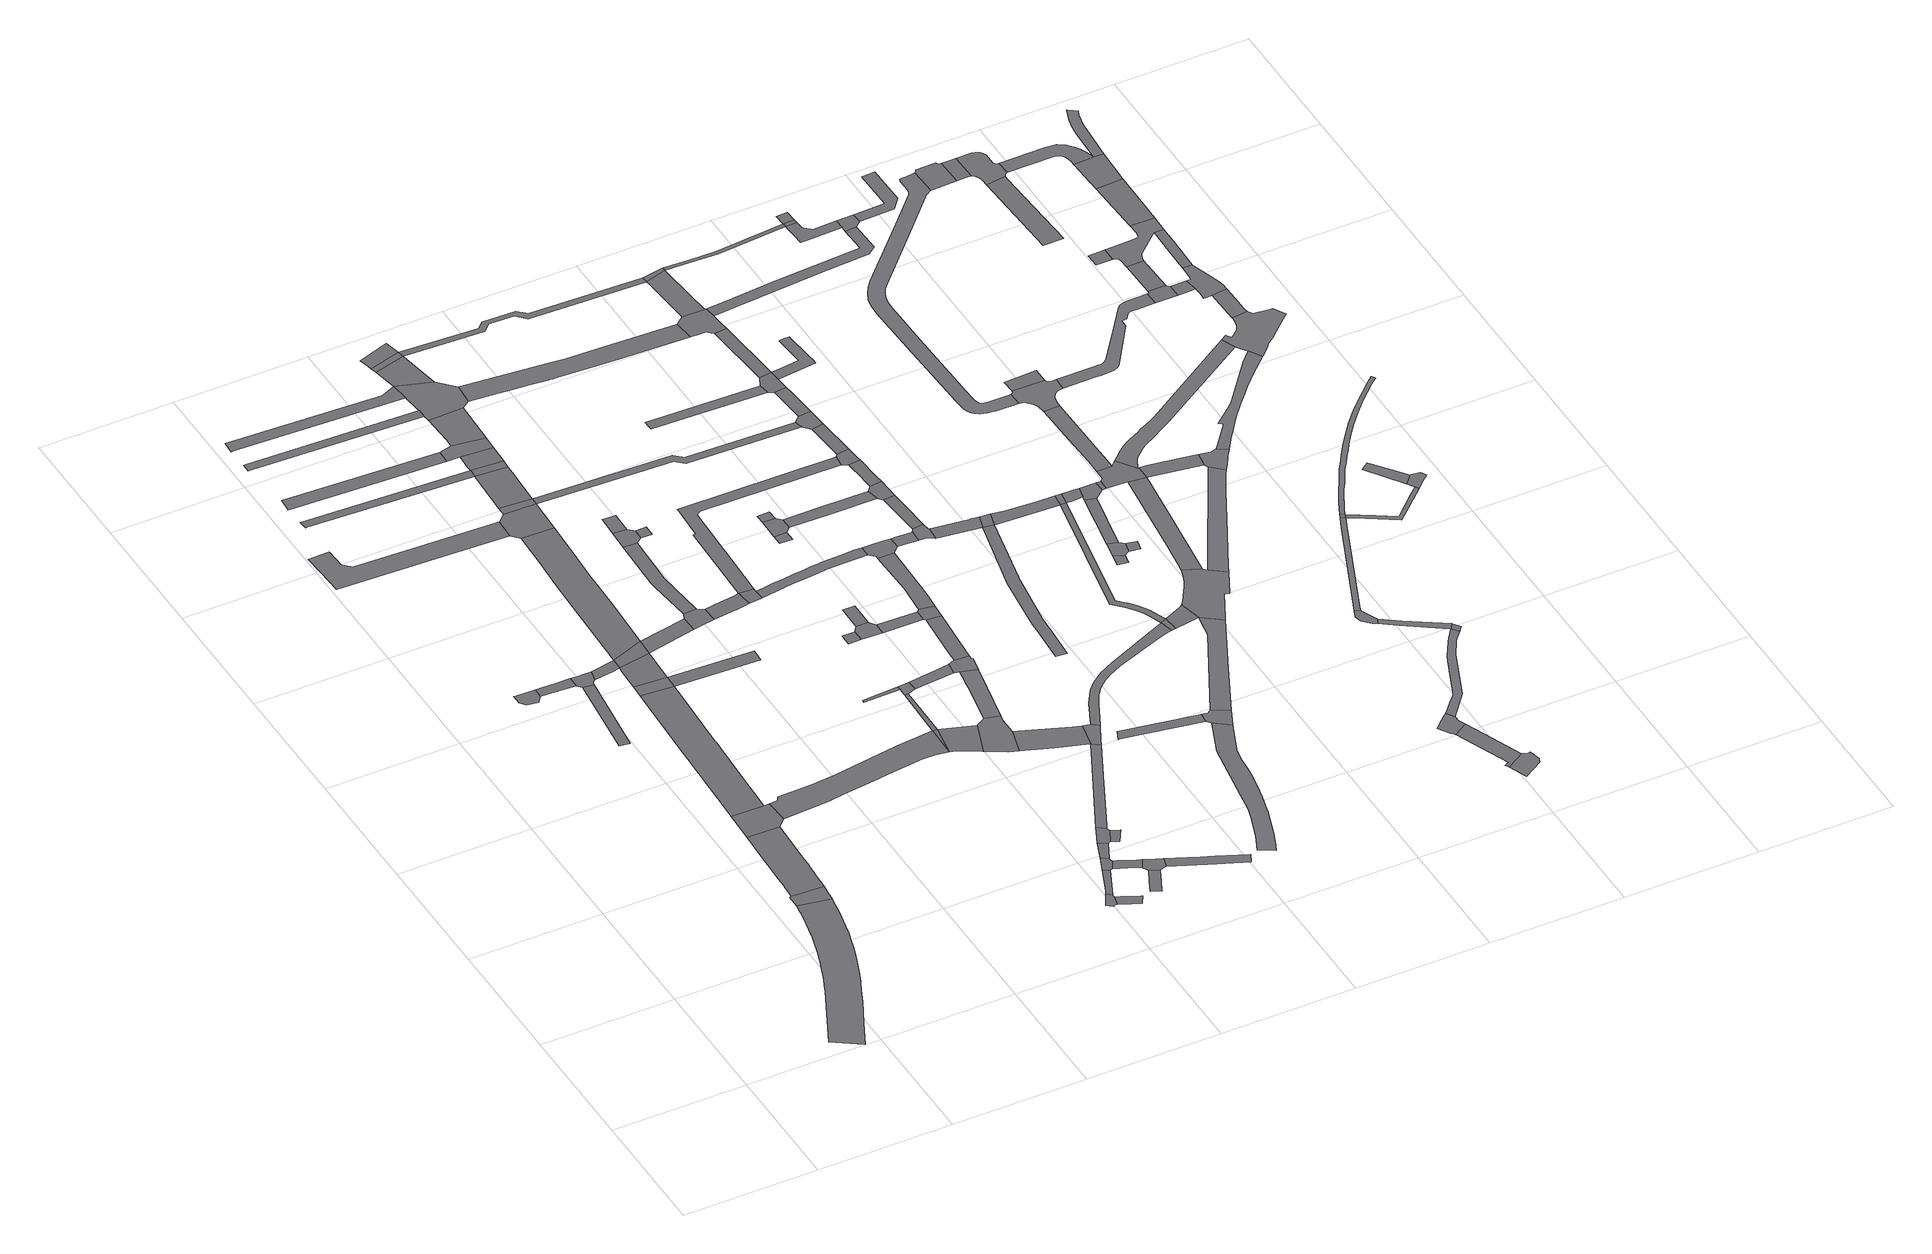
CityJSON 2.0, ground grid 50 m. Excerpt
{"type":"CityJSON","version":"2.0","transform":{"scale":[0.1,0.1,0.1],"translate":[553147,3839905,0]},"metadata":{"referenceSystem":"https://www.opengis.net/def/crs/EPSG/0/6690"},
"CityObjects":{
"road1":{"type":"Road","attributes":{"RoadStructureAttribute.sectionType":"1"},"geometry":[{"type":"MultiSurface","lod":"1","boundaries":[[[0,1,2,3,4,5,6,7,8,9,10,11,12,13,14,15,16,17,18,19,20,21,22,23,24,25,26,27,28,29,30,31,32,33,34,35,36]]]}]},
"road2":{"type":"Road","geometry":[{"type":"MultiSurface","lod":"1","boundaries":[[[37,0,36,38,39,40,41,42,43]]]}]},
"road3":{"type":"Road","geometry":[{"type":"MultiSurface","lod":"1","boundaries":[[[44,45,46,47,48,49,50,51]]]}]},
"road4":{"type":"Road","attributes":{"RoadStructureAttribute.sectionType":"1"},"geometry":[{"type":"MultiSurface","lod":"1","boundaries":[[[52,53,54,55,56,57,58,59,60,61,43,42,62,63,64,65,66,67,68,69,70,71,72]]]}]},
"road5":{"type":"Road","geometry":[{"type":"MultiSurface","lod":"1","boundaries":[[[73,52,72,74,75,76,77]]]}]},
"road6":{"type":"Road","attributes":{"RoadStructureAttribute.sectionType":"1"},"geometry":[{"type":"MultiSurface","lod":"1","boundaries":[[[78,79,51,50,80,81,82,83,84]]]}]},
"road7":{"type":"Road","attributes":{"RoadStructureAttribute.sectionType":"1"},"geometry":[{"type":"MultiSurface","lod":"1","boundaries":[[[85,86,87,88]]]}]},
"road8":{"type":"Road","geometry":[{"type":"MultiSurface","lod":"1","boundaries":[[[89,90,84,83,85,88,91,92,93]]]}]},
"road9":{"type":"Road","attributes":{"RoadStructureAttribute.sectionType":"1"},"geometry":[{"type":"MultiSurface","lod":"1","boundaries":[[[94,95,96,97,98,73,77,99,100,101,102,103,104,105]]]}]},
"road10":{"type":"Road","attributes":{"RoadStructureAttribute.sectionType":"1"},"geometry":[{"type":"MultiSurface","lod":"1","boundaries":[[[106,107,108,109,110,111,112,113,114,115,116,117]]]}]},
"road11":{"type":"Road","attributes":{"RoadStructureAttribute.sectionType":"1"},"geometry":[{"type":"MultiSurface","lod":"1","boundaries":[[[118,119,120,121,122,93,92,123,124,125]]]}]},
"road12":{"type":"Road","geometry":[{"type":"MultiSurface","lod":"1","boundaries":[[[126,94,105,127]]]}]},
"road13":{"type":"Road","attributes":{"RoadStructureAttribute.sectionType":"1"},"geometry":[{"type":"MultiSurface","lod":"1","boundaries":[[[128,129,125,130,126,127]]]}]},
"road14":{"type":"Road","geometry":[{"type":"MultiSurface","lod":"1","boundaries":[[[131,118,125,129]]]}]},
"road15":{"type":"Road","attributes":{"RoadStructureAttribute.sectionType":"1"},"geometry":[{"type":"MultiSurface","lod":"1","boundaries":[[[132,133,134,135,136,137]]]}]},
"road16":{"type":"Road","attributes":{"RoadStructureAttribute.sectionType":"1"},"geometry":[{"type":"MultiSurface","lod":"1","boundaries":[[[138,139,140,141,142]]]}]},
"road17":{"type":"Road","attributes":{"RoadStructureAttribute.sectionType":"1"},"geometry":[{"type":"MultiSurface","lod":"1","boundaries":[[[143,144,145,146,147,148]]]}]},
"road18":{"type":"Road","attributes":{"RoadStructureAttribute.sectionType":"1"},"geometry":[{"type":"MultiSurface","lod":"1","boundaries":[[[149,150,151,152,153,154,155,156,76,75,157,158,159,160,161,162,163,164,165,166]]]}]},
"road19":{"type":"Road","attributes":{"RoadStructureAttribute.sectionType":"1"},"geometry":[{"type":"MultiSurface","lod":"1","boundaries":[[[167,168,169,170,171,172,173,174,118,131,175,176,177,178,179]]]}]},
"road20":{"type":"Road","attributes":{"RoadStructureAttribute.sectionType":"1"},"geometry":[{"type":"MultiSurface","lod":"1","boundaries":[[[180,181,182,183,184,185]]]}]},
"road21":{"type":"Road","attributes":{"RoadStructureAttribute.sectionType":"1"},"geometry":[{"type":"MultiSurface","lod":"1","boundaries":[[[186,187,188,127,105]]]}]},
"road22":{"type":"Road","attributes":{"RoadStructureAttribute.sectionType":"1"},"geometry":[{"type":"MultiSurface","lod":"1","boundaries":[[[189,131,129,190,191,192]]]}]},
"road23":{"type":"Road","geometry":[{"type":"MultiSurface","lod":"1","boundaries":[[[193,194,195,196,197,198,199,200]]]}]},
"road24":{"type":"Road","geometry":[{"type":"MultiSurface","lod":"1","boundaries":[[[201,202,203,117,116,204,167,179,205,206,207]]]}]},
"road25":{"type":"Road","attributes":{"RoadStructureAttribute.sectionType":"1"},"geometry":[{"type":"MultiSurface","lod":"1","boundaries":[[[208,209,210,198,197,211,212,213,214]]]}]},
"road26":{"type":"Road","geometry":[{"type":"MultiSurface","lod":"1","boundaries":[[[215,201,207,216]]]}]},
"road27":{"type":"Road","attributes":{"RoadStructureAttribute.sectionType":"1"},"geometry":[{"type":"MultiSurface","lod":"1","boundaries":[[[217,218,193,200,219]]]}]},
"road28":{"type":"Road","geometry":[{"type":"MultiSurface","lod":"1","boundaries":[[[220,221,189,192,222,223,224,225]]]}]},
"road29":{"type":"Road","attributes":{"RoadStructureAttribute.sectionType":"1"},"geometry":[{"type":"MultiSurface","lod":"1","boundaries":[[[136,215,216,226,227,228]]]}]},
"road30":{"type":"Road","attributes":{"RoadStructureAttribute.sectionType":"1"},"geometry":[{"type":"MultiSurface","lod":"1","boundaries":[[[229,230,231,221,220,232,233]]]}]},
"road31":{"type":"Road","geometry":[{"type":"MultiSurface","lod":"1","boundaries":[[[234,217,219,235,236,237,238,239,240]]]}]},
"road32":{"type":"Road","geometry":[{"type":"MultiSurface","lod":"1","boundaries":[[[137,136,228,241,242]]]}]},
"road33":{"type":"Road","geometry":[{"type":"MultiSurface","lod":"1","boundaries":[[[243,142,141,244,245,246]]]}]},
"road34":{"type":"Road","attributes":{"RoadStructureAttribute.sectionType":"1"},"geometry":[{"type":"MultiSurface","lod":"1","boundaries":[[[244,247,137,242,248,245]]]}]},
"road35":{"type":"Road","attributes":{"RoadStructureAttribute.sectionType":"1"},"geometry":[{"type":"MultiSurface","lod":"1","boundaries":[[[249,234,240,250]]]}]},
"road36":{"type":"Road","attributes":{"RoadStructureAttribute.sectionType":"1"},"geometry":[{"type":"MultiSurface","lod":"1","boundaries":[[[251,252,237,236,253,254,255,256]]]}]},
"road37":{"type":"Road","attributes":{"RoadStructureAttribute.sectionType":"1"},"geometry":[{"type":"MultiSurface","lod":"1","boundaries":[[[257,258,259,225,224,260,261,262,263,264]]]}]},
"road38":{"type":"Road","attributes":{"RoadStructureAttribute.sectionType":"1"},"geometry":[{"type":"MultiSurface","lod":"1","boundaries":[[[265,266,267,268,269,270,271]]]}]},
"road39":{"type":"Road","geometry":[{"type":"MultiSurface","lod":"1","boundaries":[[[166,165,272]]]}]},
"road40":{"type":"Road","geometry":[{"type":"MultiSurface","lod":"1","boundaries":[[[273,229,233,274,275,276,277,278]]]}]},
"road41":{"type":"Road","attributes":{"RoadStructureAttribute.sectionType":"1"},"geometry":[{"type":"MultiSurface","lod":"1","boundaries":[[[279,280,281,243,246]]]}]},
"road42":{"type":"Road","attributes":{"RoadStructureAttribute.sectionType":"1"},"geometry":[{"type":"MultiSurface","lod":"1","boundaries":[[[282,283,284,273,278]]]}]},
"road43":{"type":"Road","geometry":[{"type":"MultiSurface","lod":"1","boundaries":[[[285,286,287,288,289,290]]]}]},
"road44":{"type":"Road","geometry":[{"type":"MultiSurface","lod":"1","boundaries":[[[291,292,249,250,293,294,295,296]]]}]},
"road45":{"type":"Road","geometry":[{"type":"MultiSurface","lod":"1","boundaries":[[[297,256,255,265,271,298,299,300]]]}]},
"road46":{"type":"Road","attributes":{"RoadStructureAttribute.sectionType":"1"},"geometry":[{"type":"MultiSurface","lod":"1","boundaries":[[[301,166,272,302]]]}]},
"road47":{"type":"Road","attributes":{"RoadStructureAttribute.sectionType":"1"},"geometry":[{"type":"MultiSurface","lod":"1","boundaries":[[[272,165,303,304,305,306,307,308]]]}]},
"road48":{"type":"Road","geometry":[{"type":"MultiSurface","lod":"1","boundaries":[[[309,310,294,293]]]}]},
"road49":{"type":"Road","geometry":[{"type":"MultiSurface","lod":"1","boundaries":[[[311,312,276,275]]]}]},
"road50":{"type":"Road","geometry":[{"type":"MultiSurface","lod":"1","boundaries":[[[185,184,313,148,147,280,279,314,315,316,317,318,319,320]]]}]},
"road51":{"type":"Road","geometry":[{"type":"MultiSurface","lod":"1","boundaries":[[[321,322,323,324,185,320]]]}]},
"road52":{"type":"Road","geometry":[{"type":"MultiSurface","lod":"1","boundaries":[[[257,264,325,326,327,328]]]}]},
"road53":{"type":"Road","geometry":[{"type":"MultiSurface","lod":"1","boundaries":[[[329,330,323,322]]]}]},
"road54":{"type":"Road","attributes":{"RoadStructureAttribute.sectionType":"1"},"geometry":[{"type":"MultiSurface","lod":"1","boundaries":[[[331,332,333,330,329]]]}]},
"road55":{"type":"Road","geometry":[{"type":"MultiSurface","lod":"1","boundaries":[[[334,285,290,335,301,302,336]]]}]},
"road56":{"type":"Road","geometry":[{"type":"MultiSurface","lod":"1","boundaries":[[[337,308,307,338,339,340,341,342,343,344,345,346]]]}]},
"road57":{"type":"Road","geometry":[{"type":"MultiSurface","lod":"1","boundaries":[[[347,348,349,350,351]]]}]},
"road58":{"type":"Road","attributes":{"RoadStructureAttribute.sectionType":"1"},"geometry":[{"type":"MultiSurface","lod":"1","boundaries":[[[352,353,300,299,354,355,356,357]]]}]},
"road59":{"type":"Road","attributes":{"RoadStructureAttribute.sectionType":"1"},"geometry":[{"type":"MultiSurface","lod":"1","boundaries":[[[358,359,291,296,360,361,362]]]}]},
"road60":{"type":"Road","attributes":{"RoadStructureAttribute.sectionType":"1"},"geometry":[{"type":"MultiSurface","lod":"1","boundaries":[[[363,364,365,334,336,366,367]]]}]},
"road61":{"type":"Road","attributes":{"RoadStructureAttribute.sectionType":"1"},"geometry":[{"type":"MultiSurface","lod":"1","boundaries":[[[368,351,350,369,370,371]]]}]},
"road62":{"type":"Road","attributes":{"RoadStructureAttribute.sectionType":"1"},"geometry":[{"type":"MultiSurface","lod":"1","boundaries":[[[372,373,374,375,368,371]]]}]},
"road63":{"type":"Road","attributes":{"RoadStructureAttribute.sectionType":"1"},"geometry":[{"type":"MultiSurface","lod":"1","boundaries":[[[376,377,378,379,380,337,346,381,382,383,384,385]]]}]},
"road64":{"type":"Road","attributes":{"RoadStructureAttribute.sectionType":"1"},"geometry":[{"type":"MultiSurface","lod":"1","boundaries":[[[386,387,343,342,388,389,390,391,392,358,393]]]}]},
"road65":{"type":"Road","attributes":{"RoadStructureAttribute.sectionType":"1"},"geometry":[{"type":"MultiSurface","lod":"1","boundaries":[[[394,395,396,397,398,399,400,401,402,403,404,405,327,326,406,407,408,409,410,411,412,413,414]]]}]},
"road66":{"type":"Road","geometry":[{"type":"MultiSurface","lod":"1","boundaries":[[[415,416,363,367,376,385,417,418,419]]]}]},
"road67":{"type":"Road","attributes":{"RoadStructureAttribute.sectionType":"1"},"geometry":[{"type":"MultiSurface","lod":"1","boundaries":[[[370,369,420,421]]]}]},
"road68":{"type":"Road","geometry":[{"type":"MultiSurface","lod":"1","boundaries":[[[422,423,424,425]]]}]},
"road69":{"type":"Road","attributes":{"RoadStructureAttribute.sectionType":"1"},"geometry":[{"type":"MultiSurface","lod":"1","boundaries":[[[426,427,216,207,428,429,430,431]]]}]},
"road70":{"type":"Road","geometry":[{"type":"MultiSurface","lod":"1","boundaries":[[[432,433,393,358,362,434,435,436]]]}]},
"road71":{"type":"Road","attributes":{"RoadStructureAttribute.sectionType":"1"},"geometry":[{"type":"MultiSurface","lod":"1","boundaries":[[[437,438,439,440,415,419,441]]]}]},
"road72":{"type":"Road","geometry":[{"type":"MultiSurface","lod":"1","boundaries":[[[442,422,425,443,444,445]]]}]},
"road73":{"type":"Road","geometry":[{"type":"MultiSurface","lod":"1","boundaries":[[[446,447,442,445]]]}]},
"road74":{"type":"Road","attributes":{"RoadStructureAttribute.sectionType":"1"},"geometry":[{"type":"MultiSurface","lod":"1","boundaries":[[[448,449,450,451,452,257,328,453,454,455,456,457,458]]]}]},
"road75":{"type":"Road","geometry":[{"type":"MultiSurface","lod":"1","boundaries":[[[459,421,420,437,441,460]]]}]},
"road76":{"type":"Road","attributes":{"RoadStructureAttribute.sectionType":"1"},"geometry":[{"type":"MultiSurface","lod":"1","boundaries":[[[461,462,463,464,465,466,467,459,460]]]}]},
"road77":{"type":"Road","attributes":{"RoadStructureAttribute.sectionType":"1"},"geometry":[{"type":"MultiSurface","lod":"1","boundaries":[[[468,469,470,471,472,317,316,473,474,475,476,477,478,479,480,481,482,483,484]]]}]},
"road78":{"type":"Road","attributes":{"RoadStructureAttribute.sectionType":"1"},"geometry":[{"type":"MultiSurface","lod":"1","boundaries":[[[485,486,487,488,489,490,491,492,493,494,495,496,497,498,499,500,501,502,503,504,505,506,507,508]]]}]},
"road79":{"type":"Road","geometry":[{"type":"MultiSurface","lod":"1","boundaries":[[[509,510,511,394,414,512,464,463,513,514]]]}]},
"road80":{"type":"Road","attributes":{"RoadStructureAttribute.sectionType":"1"},"geometry":[{"type":"MultiSurface","lod":"1","boundaries":[[[515,516,517,518,519,520]]]}]},
"road81":{"type":"Road","attributes":{"RoadStructureAttribute.sectionType":"1"},"geometry":[{"type":"MultiSurface","lod":"1","boundaries":[[[521,522,523,524,525,329,322,526,527,528,529,530,531,532]]]}]},
"road82":{"type":"Road","attributes":{"RoadStructureAttribute.sectionType":"1"},"geometry":[{"type":"MultiSurface","lod":"1","boundaries":[[[533,444,443,534,535,536]]]}]},
"road83":{"type":"Road","attributes":{"RoadStructureAttribute.sectionType":"1"},"geometry":[{"type":"MultiSurface","lod":"1","boundaries":[[[537,538,514,513,539,540]]]}]},
"road84":{"type":"Road","attributes":{"RoadStructureAttribute.sectionType":"1"},"geometry":[{"type":"MultiSurface","lod":"1","boundaries":[[[541,542,543,544,545]]]}]},
"road85":{"type":"Road","attributes":{"RoadStructureAttribute.sectionType":"1"},"geometry":[{"type":"MultiSurface","lod":"1","boundaries":[[[546,547,548,549,550,551,552,553,554,555,556,557,558,436,435,559,560,561,562,563,564,565,566,567,568,569,570,571,572,573]]]}]},
"road86":{"type":"Road","geometry":[{"type":"MultiSurface","lod":"1","boundaries":[[[574,575,576,577,540,539,578,579,580,581]]]}]},
"road87":{"type":"Road","geometry":[{"type":"MultiSurface","lod":"1","boundaries":[[[582,583,584,585,520,519,586,485,508,587]]]}]},
"road88":{"type":"Road","attributes":{"RoadStructureAttribute.sectionType":"1"},"geometry":[{"type":"MultiSurface","lod":"1","boundaries":[[[588,589,590,591,592,593,594,595,596,597,598,599,600,601,602]]]}]},
"road89":{"type":"Road","attributes":{"RoadStructureAttribute.sectionType":"1"},"geometry":[{"type":"MultiSurface","lod":"1","boundaries":[[[603,604,605,606,607,608,576,575]]]}]},
"road90":{"type":"Road","geometry":[{"type":"MultiSurface","lod":"1","boundaries":[[[609,610,536,535,605,604]]]}]},
"road91":{"type":"Road","attributes":{"RoadStructureAttribute.sectionType":"1"},"geometry":[{"type":"MultiSurface","lod":"1","boundaries":[[[611,612,613,614,615,610,609]]]}]},
"road92":{"type":"Road","geometry":[{"type":"MultiSurface","lod":"1","boundaries":[[[616,617,618,458,457,613,612]]]}]},
"road93":{"type":"Road","attributes":{"RoadStructureAttribute.sectionType":"1"},"geometry":[{"type":"MultiSurface","lod":"1","boundaries":[[[619,620,621,581,580,588,622]]]}]},
"road94":{"type":"Road","attributes":{"RoadStructureAttribute.sectionType":"1"},"geometry":[{"type":"MultiSurface","lod":"1","boundaries":[[[623,624,625,618,617]]]}]},
"road95":{"type":"Road","geometry":[{"type":"MultiSurface","lod":"1","boundaries":[[[626,627,431,430,624,623]]]}]},
"road96":{"type":"Road","attributes":{"RoadStructureAttribute.sectionType":"1"},"geometry":[{"type":"MultiSurface","lod":"1","boundaries":[[[628,629,630,627,626]]]}]},
"road97":{"type":"Road","geometry":[{"type":"MultiSurface","lod":"1","boundaries":[[[631,632,545,544,630,629,633]]]}]},
"road98":{"type":"Road","geometry":[{"type":"MultiSurface","lod":"1","boundaries":[[[622,588,602,634]]]}]},
"road99":{"type":"Road","attributes":{"RoadStructureAttribute.sectionType":"1"},"geometry":[{"type":"MultiSurface","lod":"1","boundaries":[[[635,636,637,582,587,638,639,640]]]}]},
"road100":{"type":"Road","attributes":{"RoadStructureAttribute.sectionType":"1"},"geometry":[{"type":"MultiSurface","lod":"1","boundaries":[[[641,642,632,631]]]}]},
"road101":{"type":"Road","geometry":[{"type":"MultiSurface","lod":"1","boundaries":[[[643,546,573,644]]]}]},
"road102":{"type":"Road","geometry":[{"type":"MultiSurface","lod":"1","boundaries":[[[645,646,484,483,647,648,649,650,642,641,651,652,653,654,655,656]]]}]},
"road103":{"type":"Road","attributes":{"RoadStructureAttribute.sectionType":"1"},"geometry":[{"type":"MultiSurface","lod":"1","boundaries":[[[657,658,659,660,661,662,663,664,665,666,546,643,667,668,669,670,671,672,673,674,675]]]}]},
"road104":{"type":"Road","attributes":{"RoadStructureAttribute.sectionType":"1"},"geometry":[{"type":"MultiSurface","lod":"1","boundaries":[[[676,677,678,679,680,681,531,682,645,656]]]}]},
"road105":{"type":"Road","attributes":{"RoadStructureAttribute.sectionType":"1"},"geometry":[{"type":"MultiSurface","lod":"1","boundaries":[[[683,684,643,644,635]]]}]},
"road106":{"type":"Road","geometry":[{"type":"MultiSurface","lod":"1","boundaries":[[[685,532,531,681]]]}]},
"road107":{"type":"Road","attributes":{"RoadStructureAttribute.sectionType":"1"},"geometry":[{"type":"MultiSurface","lod":"1","boundaries":[[[686,687,688,689,690,691,692,693,694,631,633]]]}]},
"road108":{"type":"Road","attributes":{"RoadStructureAttribute.sectionType":"1"},"geometry":[{"type":"MultiSurface","lod":"1","boundaries":[[[695,696,634,602,697,698,699,657,700]]]}]},
"road109":{"type":"Road","attributes":{"RoadStructureAttribute.sectionType":"1"},"geometry":[{"type":"MultiSurface","lod":"1","boundaries":[[[701,702,703,704]]]}]},
"road110":{"type":"Road","attributes":{"RoadStructureAttribute.sectionType":"1"},"geometry":[{"type":"MultiSurface","lod":"1","boundaries":[[[705,706,701,704,707,708,709,710]]]}]},
"road111":{"type":"Road","geometry":[{"type":"MultiSurface","lod":"1","boundaries":[[[711,712,713,709,708]]]}]},
"road112":{"type":"Road","geometry":[{"type":"MultiSurface","lod":"1","boundaries":[[[700,657,675,714]]]}]},
"road113":{"type":"Road","geometry":[{"type":"MultiSurface","lod":"1","boundaries":[[[715,716,717,718,719,720,683,635,640,721,722,723,724,725,726,727,728]]]}]},
"road114":{"type":"Road","attributes":{"RoadStructureAttribute.sectionType":"1"},"geometry":[{"type":"MultiSurface","lod":"1","boundaries":[[[729,705,710,730]]]}]},
"road115":{"type":"Road","attributes":{"RoadStructureAttribute.sectionType":"1"},"geometry":[{"type":"MultiSurface","lod":"1","boundaries":[[[731,732,714,675,733,734,735,736,737]]]}]},
"road116":{"type":"Road","geometry":[{"type":"MultiSurface","lod":"1","boundaries":[[[738,739,740,741,742,743,744,745,746,747]]]}]},
"road117":{"type":"Road","geometry":[{"type":"MultiSurface","lod":"1","boundaries":[[[737,736,729,730,748,749]]]}]},
"road118":{"type":"Road","attributes":{"RoadStructureAttribute.sectionType":"1"},"geometry":[{"type":"MultiSurface","lod":"1","boundaries":[[[750,751,752,753,745,744,754,755,756,757,758,759]]]}]},
"road119":{"type":"Road","geometry":[{"type":"MultiSurface","lod":"1","boundaries":[[[760,759,758,761,762,763,764]]]}]},
"road120":{"type":"Road","attributes":{"RoadStructureAttribute.sectionType":"1"},"geometry":[{"type":"MultiSurface","lod":"1","boundaries":[[[765,766,767,685,681,768,769,770,771]]]}]},
"road121":{"type":"Road","attributes":{"RoadStructureAttribute.sectionType":"1"},"geometry":[{"type":"MultiSurface","lod":"1","boundaries":[[[749,748,772,773]]]}]},
"road122":{"type":"Road","attributes":{"RoadStructureAttribute.sectionType":"1"},"geometry":[{"type":"MultiSurface","lod":"1","boundaries":[[[774,775,776,777,715,728,778,779]]]}]},
"road123":{"type":"Road","attributes":{"RoadStructureAttribute.sectionType":"1"},"geometry":[{"type":"MultiSurface","lod":"1","boundaries":[[[780,781,782,783,784,785,786,787,788,654,653]]]}]},
"road124":{"type":"Road","geometry":[{"type":"MultiSurface","lod":"1","boundaries":[[[789,790,791,792,773,772,793,774,779,794,795]]]}]},
"road125":{"type":"Road","attributes":{"RoadStructureAttribute.sectionType":"1"},"geometry":[{"type":"MultiSurface","lod":"1","boundaries":[[[796,797,798,791,790,799,800,801]]]}]},
"road126":{"type":"Road","geometry":[{"type":"MultiSurface","lod":"1","boundaries":[[[802,803,804,805,806,807,808]]]}]},
"road127":{"type":"Road","attributes":{"function":"3","RoadStructureAttribute.sectionType":"1"},"geometry":[{"type":"MultiSurface","lod":"1","boundaries":[[[809,810,811,812,813,814,815,816,817,818,819,820,738,747,821,822,823,824,825,826,827]]]}]},
"road128":{"type":"Road","attributes":{"RoadStructureAttribute.sectionType":"1"},"geometry":[{"type":"MultiSurface","lod":"1","boundaries":[[[828,725,724,829,830,831,832,833,834,835]]]}]},
"road129":{"type":"Road","geometry":[{"type":"MultiSurface","lod":"1","boundaries":[[[836,837,838,839,840,841,842,843,796,801,844,845,846,847,848,849,850,851,852]]]}]},
"road130":{"type":"Road","geometry":[{"type":"MultiSurface","lod":"1","boundaries":[[[853,854,836,852]]]}]},
"road131":{"type":"Road","attributes":{"RoadStructureAttribute.sectionType":"1"},"geometry":[{"type":"MultiSurface","lod":"1","boundaries":[[[855,856,807,806,857,858,859,860]]]}]},
"road132":{"type":"Road","geometry":[{"type":"MultiSurface","lod":"1","boundaries":[[[861,765,771,862]]]}]},
"road133":{"type":"Road","attributes":{"RoadStructureAttribute.sectionType":"1"},"geometry":[{"type":"MultiSurface","lod":"1","boundaries":[[[863,864,865,794,779,866,867,868]]]}]},
"road134":{"type":"Road","attributes":{"RoadStructureAttribute.sectionType":"1"},"geometry":[{"type":"MultiSurface","lod":"1","boundaries":[[[869,870,765,861]]]}]},
"road135":{"type":"Road","attributes":{"RoadStructureAttribute.sectionType":"1"},"geometry":[{"type":"MultiSurface","lod":"1","boundaries":[[[871,872,873,874,875,862,771,876,877,878,879,880,881,882]]]}]},
"road136":{"type":"Road","attributes":{"RoadStructureAttribute.sectionType":"1"},"geometry":[{"type":"MultiSurface","lod":"1","boundaries":[[[883,884,802,808,885,886,887,888]]]}]},
"road137":{"type":"Road","geometry":[{"type":"MultiSurface","lod":"1","boundaries":[[[860,859,809,827,889,890]]]}]},
"road138":{"type":"Road","attributes":{"RoadStructureAttribute.sectionType":"1"},"geometry":[{"type":"MultiSurface","lod":"1","boundaries":[[[891,892,893,894,895,896,897,898,899,900,901,902,903,904,905,906,907,908,909,910,911,912,913,914,915,916,917,839,838,918,919,920,921,922,923,924,925,926,927,928,929,930,931,932,933,934,935,936]]]}]},
"road139":{"type":"Road","geometry":[{"type":"MultiSurface","lod":"1","boundaries":[[[937,938,868,867,828,835,939,940,941,942,943,944]]]}]},
"road140":{"type":"Road","geometry":[{"type":"MultiSurface","lod":"1","boundaries":[[[945,882,881,785,784,946]]]}]},
"road141":{"type":"Road","geometry":[{"type":"MultiSurface","lod":"1","boundaries":[[[947,883,888,948]]]}]},
"road142":{"type":"Road","attributes":{"RoadStructureAttribute.sectionType":"1"},"geometry":[{"type":"MultiSurface","lod":"1","boundaries":[[[949,950,951,952,953,954,955,956,957,958,959,960,961,789,795,962,963,964,965,966,967,968,969,970,971,972,973,974,975,976,977]]]}]},
"road143":{"type":"Road","attributes":{"RoadStructureAttribute.sectionType":"1"},"geometry":[{"type":"MultiSurface","lod":"1","boundaries":[[[978,979,980,981,982,983,984,945,946]]]}]},
"road144":{"type":"Road","attributes":{"RoadStructureAttribute.sectionType":"1"},"geometry":[{"type":"MultiSurface","lod":"1","boundaries":[[[985,986,987,988,989,990,991,992,993,994,995,849,848,996,997,998,999,1000,1001,1002,1003,1004,1005,1006,1007,1008,1009,1010,1011]]]}]},
"road145":{"type":"Road","attributes":{"RoadStructureAttribute.sectionType":"1"},"geometry":[{"type":"MultiSurface","lod":"1","boundaries":[[[1012,1013,1014,1015,1016,1017,948,888,1018,1019,1020,1021,1022,1023]]]}]},
"road146":{"type":"Road","attributes":{"RoadStructureAttribute.sectionType":"1"},"geometry":[{"type":"MultiSurface","lod":"1","boundaries":[[[1024,1025,1026,1027,1028,1029,1030,1031,1032,944,943,1033,1034,1035,1036,1037,1038,1039,1040,1041,1042,1043,1044,1045,1046,1047]]]}]},
"road147":{"type":"Road","geometry":[{"type":"MultiSurface","lod":"1","boundaries":[[[1048,1049,1050,1051,1052]]]}]},
"road148":{"type":"Road","geometry":[{"type":"MultiSurface","lod":"1","boundaries":[[[1053,1054,1055,1056,891,936,1057,1058,1059]]]}]},
"road149":{"type":"Road","attributes":{"RoadStructureAttribute.sectionType":"1"},"geometry":[{"type":"MultiSurface","lod":"1","boundaries":[[[1060,1061,1062,1063,1064,1065,1066,1067,1068,1069,1070,1071,1072,1073,1074,1075,1076,1077,1078,1079,1080,1081,947,948,1082,1083,1084,1085,1086,1087,1088,1089,1090,1091,1092,1093,1094,1095,1096,1097,1098,1099,1100,1101,1102,1103]]]}]},
"road150":{"type":"Road","geometry":[{"type":"MultiSurface","lod":"1","boundaries":[[[1052,1051,1012,1023,1104,1105,1106]]]}]},
"road151":{"type":"Road","attributes":{"RoadStructureAttribute.sectionType":"1"},"geometry":[{"type":"MultiSurface","lod":"1","boundaries":[[[1107,1059,1058,1108,1109,1110]]]}]},
"road152":{"type":"Road","attributes":{"RoadStructureAttribute.sectionType":"1"},"geometry":[{"type":"MultiSurface","lod":"1","boundaries":[[[1111,1112,1113,1114,1115,1116]]]}]},
"road153":{"type":"Road","geometry":[{"type":"MultiSurface","lod":"1","boundaries":[[[1117,1118,1119,1120]]]}]},
"road154":{"type":"Road","geometry":[{"type":"MultiSurface","lod":"1","boundaries":[[[1121,1122,985,1011,1123,1124,1125,1126]]]}]},
"road155":{"type":"Road","attributes":{"RoadStructureAttribute.sectionType":"1"},"geometry":[{"type":"MultiSurface","lod":"1","boundaries":[[[1127,1128,1129,1121,1126]]]}]},
"road156":{"type":"Road","geometry":[{"type":"MultiSurface","lod":"1","boundaries":[[[1130,1131,1132,1133,1134,1135,1136,1110,1109,1137,1138,1139,1116,1115,1140,1141,1142]]]}]},
"road157":{"type":"Road","attributes":{"RoadStructureAttribute.sectionType":"1"},"geometry":[{"type":"MultiSurface","lod":"1","boundaries":[[[1124,1123,1143,1144]]]}]},
"road158":{"type":"Road","geometry":[{"type":"MultiSurface","lod":"1","boundaries":[[[1145,1146,1147,1148,1149,1150,1151,1152,1153,1154,1155,1156,1157,949,977,1158,1159,1024,1047,1160,1161,1162,1163,1164,1165,1166]]]}]},
"road159":{"type":"Road","attributes":{"RoadStructureAttribute.sectionType":"1"},"geometry":[{"type":"MultiSurface","lod":"1","boundaries":[[[1167,1168,1169,1170,1171,1150,1149]]]}]},
"road160":{"type":"Road","geometry":[{"type":"MultiSurface","lod":"1","boundaries":[[[1172,1173,1174,1175,1176,1177,1178,1117,1120,1179,1180,1181,1129,1128,1182,1183,1184,1185,1186,1187,1188,1189]]]}]},
"road161":{"type":"Road","geometry":[{"type":"MultiSurface","lod":"1","boundaries":[[[1190,1191,1192,1193,1144,1143,1194,1195,1196,1171,1170,1197,1198,1199,1200,1201]]]}]},
"road162":{"type":"Road","attributes":{"RoadStructureAttribute.sectionType":"1"},"geometry":[{"type":"MultiSurface","lod":"1","boundaries":[[[1187,1202,1203,1190,1201,1204,1188]]]}]},
"road163":{"type":"Road","attributes":{"RoadStructureAttribute.sectionType":"1"},"geometry":[{"type":"MultiSurface","lod":"1","boundaries":[[[1205,1206,1207,1208,1209,1210,1211,1212,1213,1142,1141,1214,1215,1216,1217,1218,1219,1220,1221]]]}]},
"road164":{"type":"Road","attributes":{"RoadStructureAttribute.sectionType":"1"},"geometry":[{"type":"MultiSurface","lod":"1","boundaries":[[[1222,1223,1224,1172,1189]]]}]},
"road165":{"type":"Road","geometry":[{"type":"MultiSurface","lod":"1","boundaries":[[[1221,1220,1224,1223,1225]]]}]},
"road166":{"type":"Road","attributes":{"RoadStructureAttribute.sectionType":"1"},"geometry":[{"type":"MultiSurface","lod":"1","boundaries":[[[1226,1227,1228,1229,1230,1221,1225,1231,1232,1233,1234,1235]]]}]}
},
"vertices":[
[582,738,0],[582,734,0],[580,723,0],[574,686,0],[566,641,0],[560,613,0],[551,573,0],[541,536,0],[533,507,0],[526,482,0],[516,453,0],[503,419,0],[481,360,0],[468,332,0],[457,306,0],[424,236,0],[344,69,0],[443,0,0],[491,101,0],[539,199,0],[564,253,0],[568,262,0],[577,281,0],[579,286,0],[583,293,0],[596,326,0],[615,374,0],[632,421,0],[644,459,0],[657,502,0],[667,537,0],[674,568,0],[681,599,0],[688,634,0],[693,665,0],[699,703,0],[701,716,0],
[583,789,0],[702,724,0],[704,738,0],[704,742,0],[704,743,0],[709,786,0],[589,789,0],
[315,2130,0],[280,2131,0],[271,2132,0],[271,2093,0],[288,2073,0],[330,2066,0],[348,2090,0],[349,2128,0],
[605,1129,0],[603,1085,0],[599,1009,0],[596,922,0],[594,874,0],[594,866,0],[594,851,0],[594,850,0],[593,846,0],[590,804,0],[710,796,0],[711,817,0],[711,819,0],[713,854,0],[715,890,0],[715,897,0],[715,900,0],[716,903,0],[717,955,0],[723,1089,0],[725,1125,0],
[610,1249,0],[740,1140,0],[755,1155,0],[750,1247,0],[729,1246,0],
[430,2126,0],[383,2127,0],[372,2089,0],[409,2087,0],[433,2086,0],[478,2084,0],[478,2126,0],
[493,2065,0],[456,1742,0],[496,1738,0],[532,2059,0],
[531,2124,0],[501,2125,0],[534,2071,0],[547,2083,0],[555,2123,0],
[639,1938,0],[625,1604,0],[624,1577,0],[617,1412,0],[615,1352,0],[730,1252,0],[737,1407,0],[746,1605,0],[746,1618,0],[758,1883,0],[758,1884,0],[760,1929,0],
[122,2971,0],[92,2997,0],[92,2999,0],[88,3075,0],[9,3073,0],[10,3071,0],[14,2995,0],[17,2944,0],[20,2894,0],[432,2879,0],[650,2871,0],[654,2951,0],
[649,2142,0],[644,2141,0],[572,2127,0],[569,2127,0],[567,2126,0],[576,2087,0],[617,2092,0],[647,2098,0],
[642,1990,0],[763,1982,0],
[763,1996,0],[769,2120,0],[646,2079,0],
[772,2188,0],
[84,3255,0],[77,3256,0],[79,3223,0],[87,3223,0],[694,3197,0],[696,3229,0],
[76,3385,0],[72,3331,0],[79,3330,0],[649,3309,0],[650,3359,0],
[61,3603,0],[51,3603,0],[51,3570,0],[61,3570,0],[694,3549,0],[693,3582,0],
[1400,1327,0],[1261,1315,0],[1013,1278,0],[917,1268,0],[792,1266,0],[787,1256,0],[786,1254,0],[784,1250,0],[904,1166,0],[937,1169,0],[991,1176,0],[1037,1182,0],[1130,1193,0],[1169,1198,0],[1305,1215,0],[1351,1215,0],[1398,1207,0],[1401,1327,0],
[678,2842,0],[672,2707,0],[665,2572,0],[659,2411,0],[651,2195,0],[651,2189,0],[650,2151,0],[649,2147,0],[772,2195,0],[782,2403,0],[786,2573,0],[793,2699,0],[798,2838,0],
[624,3708,0],[52,3732,0],[48,3685,0],[55,3685,0],[685,3662,0],[677,3732,0],
[1077,1918,0],[1078,1946,0],[1079,1969,0],
[954,2223,0],[777,2122,0],[821,2131,0],[955,2159,0],
[1505,316,0],[1478,263,0],[1499,248,0],[1507,251,0],[1513,250,0],[1524,290,0],[1523,296,0],[1524,302,0],
[685,2978,0],[675,2970,0],[655,2951,0],[651,2870,0],[801,2892,0],[803,2956,0],[804,2975,0],
[1604,253,0],[1545,280,0],[1529,287,0],[1546,236,0],[1555,232,0],[1589,217,0],[1609,251,0],
[686,3013,0],[805,3005,0],
[1554,432,0],[1514,333,0],[1576,418,0],
[1014,2250,0],[964,2245,0],[1006,2169,0],[1028,2172,0],[1040,2174,0],[1036,2235,0],
[809,3086,0],[812,3156,0],[813,3189,0],
[952,2643,0],[945,2436,0],[947,2414,0],[995,2438,0],[1002,2641,0],
[1577,489,0],[1582,422,0],[1586,421,0],[1605,457,0],[1604,461,0],[1602,468,0],[1603,474,0],
[814,3206,0],[815,3221,0],
[700,3372,0],[698,3307,0],[818,3299,0],[820,3355,0],
[696,3249,0],[816,3245,0],
[1606,563,0],[1637,544,0],
[1680,423,0],[1622,450,0],[1632,401,0],[1664,387,0],[1677,381,0],[1695,417,0],
[1173,2254,0],[1151,2250,0],[1101,2243,0],[1125,2183,0],[1126,2184,0],[1127,2184,0],[1164,2190,0],[1179,2192,0],
[1687,357,0],[1662,306,0],[1642,260,0],[1677,244,0],[1677,245,0],[1697,289,0],[1722,340,0],
[1417,1327,0],
[955,2722,0],[1018,2653,0],[1025,2658,0],[1026,2700,0],[1020,2706,0],[1005,2720,0],
[827,3526,0],[696,3523,0],[701,3410,0],
[1008,2801,0],[983,2802,0],[959,2803,0],
[1408,1583,0],[1392,1582,0],[1272,1575,0],[1272,1570,0],[1272,1565,0],[1408,1568,0],
[1639,636,0],[1617,589,0],[1647,549,0],[1672,600,0],[1669,607,0],[1669,615,0],
[1738,398,0],[1736,345,0],[1748,349,0],[1760,388,0],
[1407,1535,0],[1421,1535,0],
[1422,1198,0],[1440,1189,0],[1457,1180,0],[1467,1174,0],[1498,1157,0],[1544,1284,0],
[1675,535,0],[1704,585,0],
[1067,2658,0],[1067,2700,0],
[692,3593,0],[836,3533,0],[856,3548,0],[857,3549,0],[863,3631,0],[862,3631,0],[822,3672,0],[806,3689,0],
[794,3765,0],[778,3855,0],[661,3822,0],[668,3786,0],
[1228,2198,0],[1231,2198,0],[1228,2238,0],[1228,2251,0],
[773,3880,0],[656,3847,0],
[760,3939,0],[644,3901,0],[650,3877,0],
[1450,1587,0],[1408,1556,0],[1453,1547,0],
[1580,1305,0],[1568,1118,0],[1570,1116,0],[1572,1116,0],[1586,1110,0],[1603,1103,0],[1630,1203,0],[1630,1220,0],[1630,1263,0],[1635,1290,0],
[1370,1901,0],[1370,1878,0],[1370,1855,0],[1416,1855,0],[1417,1900,0],
[1917,319,0],[1872,339,0],[1872,295,0],[1901,283,0],[2005,238,0],[2022,273,0],
[1828,1024,0],[1734,833,0],[1676,630,0],[1769,823,0],[1856,1004,0],
[1609,1607,0],[1535,1597,0],[1468,1589,0],[1514,1553,0],[1604,1560,0],
[1434,1923,0],[1495,1853,0],[1495,1898,0],[1479,1922,0],
[1480,2019,0],[1457,2020,0],[1435,2020,0],[1434,1930,0],
[1624,1556,0],[1620,1532,0],[1612,1486,0],[1607,1457,0],[1581,1311,0],[1637,1300,0],[1640,1317,0],[1650,1368,0],[1677,1506,0],[1683,1539,0],
[1816,1129,0],[1754,1155,0],[1618,1097,0],[1657,1082,0],[1713,1063,0],[1784,1040,0],[1797,1036,0],[1847,1121,0],
[1641,2274,0],[1614,2274,0],[1566,2272,0],[1519,2270,0],[1488,2269,0],[1476,2267,0],[1449,2265,0],[1421,2262,0],[1378,2258,0],[1339,2252,0],[1296,2247,0],[1263,2242,0],[1256,2201,0],[1325,2211,0],[1356,2216,0],[1410,2221,0],[1473,2227,0],[1478,2227,0],[1480,2228,0],[1517,2229,0],[1642,2232,0],
[1635,1617,0],[1626,1614,0],[1694,1595,0],[1689,1596,0],[1690,1614,0],
[1645,1851,0],[1646,1896,0],
[1414,2459,0],[1414,2419,0],[1461,2418,0],[1461,2459,0],
[1349,2959,0],[1318,2988,0],[1306,2958,0],[1337,2929,0],[1762,2918,0],[1754,2949,0],
[1868,1115,0],[1864,1116,0],[1865,1024,0],[1900,1095,0],[1874,1113,0],
[1652,1844,0],[1645,1749,0],[1637,1636,0],[1636,1619,0],[1707,1838,0],
[1415,2541,0],[1480,2477,0],[1479,2522,0],[1461,2540,0],
[1461,2580,0],[1415,2579,0],
[1206,2734,0],[1201,2734,0],[1201,2732,0],[1195,2593,0],[1184,2593,0],[1236,2467,0],[1238,2507,0],[1244,2677,0],[1261,2690,0],[1784,2683,0],[1788,2728,0],
[1657,1903,0],[1712,1896,0],
[1714,1928,0],[1717,1964,0],[1722,2200,0],[1661,2199,0],[1665,2022,0],[1663,1995,0],[1658,1916,0],
[1649,3578,0],[1416,3587,0],[1242,3594,0],[1178,3600,0],[1072,3610,0],[989,3537,0],[990,3537,0],[1081,3529,0],[1144,3523,0],[1145,3523,0],[1159,3521,0],[1171,3521,0],[1174,3521,0],[1411,3508,0],[1458,3507,0],[1657,3500,0],[1650,3579,0],
[2229,933,0],[2175,797,0],[2137,559,0],[2130,509,0],[2124,477,0],[2115,447,0],[2082,349,0],[2053,284,0],[2106,252,0],[2116,275,0],[2135,322,0],[2147,354,0],[2162,398,0],[2174,437,0],[2183,469,0],[2195,517,0],[2207,576,0],[2215,619,0],[2220,656,0],[2222,681,0],[2226,717,0],[2236,772,0],[2277,875,0],[2286,893,0],
[1725,2271,0],[1680,2272,0],[1652,2274,0],[1661,2211,0],[1746,2224,0],[1747,2270,0],
[1935,1040,0],[1926,1022,0],[1918,1004,0],[1923,1003,0],[2216,950,0],[2220,989,0],
[1247,3857,0],[1214,3887,0],[1092,3891,0],[1065,3865,0],[778,3880,0],[783,3855,0],[1075,3843,0],[1105,3871,0],[1200,3867,0],[1232,3834,0],[1665,3819,0],[1663,3844,0],
[1621,2523,0],[1635,2475,0],[1805,2474,0],[1796,2520,0],
[1824,2267,0],[1772,2269,0],[1824,2220,0],[1826,2267,0],
[1319,3180,0],[1319,3160,0],[1320,3140,0],[1747,3127,0],[1741,3170,0],
[2325,1468,0],[2136,1384,0],[2089,1364,0],[2057,1348,0],[2029,1333,0],[2005,1315,0],[1995,1308,0],[1982,1298,0],[1972,1287,0],[1965,1280,0],[1955,1267,0],[1943,1250,0],[1920,1212,0],[1948,1195,0],[1970,1235,0],[1978,1245,0],[1988,1258,0],[1997,1268,0],[2007,1278,0],[2020,1288,0],[2021,1290,0],[2030,1296,0],[2049,1308,0],[2077,1323,0],[2102,1334,0],[2291,1406,0],[2326,1416,0],[2338,1419,0],
[1879,2260,0],[1877,2286,0],[1835,2282,0],[1832,2274,0],[1853,2219,0],[1855,2218,0],[1878,2202,0],[1883,2255,0],
[2256,994,0],[2247,988,0],[2243,985,0],[2233,987,0],[2225,938,0],[2317,961,0],
[2041,2179,0],[1981,1905,0],[1976,1887,0],[1951,1680,0],[1949,1657,0],[1947,1617,0],[1938,1477,0],[1959,1476,0],[1980,1475,0],[1989,1617,0],[1991,1655,0],[1993,1673,0],[2021,1880,0],[2024,1895,0],[2081,2173,0],
[1869,2395,0],[1865,2462,0],[1821,2458,0],[1827,2388,0],[1833,2299,0],[1834,2291,0],
[1860,2545,0],[1815,2541,0],
[1857,2583,0],[1850,2676,0],[1805,2671,0],[1812,2585,0],[1812,2583,0],
[1848,2695,0],[1844,2744,0],[1798,2738,0],
[2043,2235,0],[2030,2237,0],[2023,2237,0],[2057,2233,0],
[1831,2897,0],[1786,2891,0],[1787,2878,0],
[1825,2976,0],[1779,2971,0],
[1815,3097,0],[1813,3122,0],[1767,3116,0],
[1805,3213,0],[1759,3206,0],[1809,3170,0],
[2095,2229,0],
[2448,1436,0],[2441,1397,0],[2433,1345,0],[2407,1154,0],[2500,1345,0],[2518,1382,0],
[1783,3483,0],[1736,3478,0],
[2348,1479,0],[2354,1421,0],
[1683,3604,0],[1667,3592,0],[1683,3499,0],[1716,3498,0],[1722,3492,0],[1727,3487,0],[1780,3514,0],[1778,3541,0],[1777,3560,0],[1771,3603,0],[1768,3602,0],[1768,3603,0],
[2320,2163,0],[2320,2160,0],[2221,1632,0],[2235,1620,0],[2259,1595,0],[2279,1570,0],[2289,1556,0],[2300,1538,0],[2307,1523,0],[2315,1501,0],[2337,1509,0],[2330,1528,0],[2322,1546,0],[2312,1563,0],[2297,1586,0],[2277,1610,0],[2268,1620,0],[2246,1643,0],[2343,2162,0],
[1765,3617,0],[1758,3689,0],[1754,3742,0],[1750,3783,0],[1746,3831,0],[1745,3845,0],[1667,3799,0],
[2430,1519,0],[2415,1509,0],
[1745,3857,0],
[1844,3176,0],[1958,3189,0],[1957,3210,0],[1955,3228,0],[1944,3349,0],[1925,3348,0],[1905,3346,0],[1915,3226,0],[1843,3218,0],
[2263,2213,0],[2145,2222,0],[2090,2172,0],[2094,2171,0],[2268,2165,0],[2327,2212,0],
[2348,1849,0],[2339,1801,0],[2378,1794,0],[2385,1832,0],
[2360,1914,0],[2355,1886,0],[2397,1840,0],[2406,1846,0],[2414,1886,0],[2398,1903,0],
[2447,1838,0],[2453,1868,0],[2455,1878,0],
[2349,2211,0],
[2513,1680,0],[2504,1648,0],[2493,1622,0],[2489,1615,0],[2481,1600,0],[2440,1532,0],[2524,1394,0],[2580,1506,0],[2596,1498,0],[2646,1597,0],[2590,1638,0],[2590,1637,0],[2587,1640,0],[2576,1651,0],
[2402,2148,0],[2441,2136,0],
[2403,2210,0],[2395,2210,0],[2371,2161,0],[2392,2163,0],[2403,2167,0],[2406,2167,0],[2415,2209,0],
[2930,617,0],[2923,611,0],[2910,599,0],[2902,592,0],[2869,561,0],[2898,516,0],[2908,505,0],[2961,537,0],[2949,566,0],[2949,586,0],
[2479,2167,0],[2477,2208,0],
[3052,317,0],[3051,318,0],[2992,462,0],[2991,463,0],[2994,296,0],[2986,292,0],[2976,288,0],[2977,286,0],[2983,273,0],[3053,315,0],
[3072,306,0],[3011,204,0],[3083,248,0],[3092,266,0],[3082,310,0],
[2201,3872,0],[1940,3851,0],[1837,3853,0],[1837,3840,0],[1940,3836,0],[2012,3842,0],[2202,3857,0],
[2494,2166,0],[2495,2208,0],
[2575,2163,0],[2573,2161,0],[2532,1815,0],[2518,1710,0],[2611,1934,0],[2637,2155,0],
[1839,3566,0],[2209,3594,0],[2377,3603,0],[2409,3629,0],[2405,3746,0],[2363,3744,0],[2366,3646,0],[2030,3625,0],[1840,3608,0],
[2586,2280,0],[2565,2258,0],[2508,2259,0],[2508,2217,0],[2565,2164,0],[2637,2210,0],[2635,2210,0],
[2499,2615,0],[2503,2475,0],[2508,2317,0],[2564,2316,0],[2564,2323,0],[2559,2615,0],
[2915,1225,0],[2903,1197,0],[2908,1169,0],[2938,1140,0],[2952,1131,0],[2962,1153,0],[2934,1214,0],
[3151,993,0],[3142,983,0],[3120,953,0],[3111,940,0],[3092,907,0],[3073,875,0],[3064,852,0],[3026,760,0],[2999,692,0],[2992,685,0],[2968,658,0],[2938,625,0],[2956,595,0],[3019,670,0],[3027,682,0],[3103,870,0],[3135,926,0],[3143,939,0],[3170,970,0],
[2841,2107,0],[2659,1624,0],[2769,1842,0],[2802,1907,0],[2835,1972,0],[2856,2014,0],[2875,2047,0],[2887,2066,0],
[2458,2757,0],[2455,2747,0],[2446,2742,0],[2448,2689,0],[2466,2685,0],[2478,2675,0],[2488,2662,0],[2496,2645,0],[2561,2643,0],[2566,2663,0],[2576,2678,0],[2591,2688,0],[2611,2691,0],[2614,2741,0],[2596,2741,0],[2583,2746,0],[2578,2756,0],
[2577,2813,0],[2457,2809,0],
[3026,1108,0],[2976,1142,0],[3011,1090,0],[3150,994,0],[3151,994,0],[3165,1017,0],
[2244,3875,0],[2245,3860,0],
[2793,2189,0],[2667,2210,0],[2643,2210,0],[2644,2154,0],[2834,2123,0],[2842,2180,0],
[2242,3920,0],[2199,3917,0],
[2275,3802,0],[2273,3803,0],[2266,3809,0],[2249,3823,0],[2247,3825,0],[2202,3844,0],[2205,3804,0],[2208,3762,0],[2229,3762,0],[2271,3763,0],[2363,3765,0],[2362,3805,0],
[3099,1671,0],[3081,1628,0],[2935,1222,0],[2940,1235,0],[3101,1628,0],[3116,1664,0],
[3187,990,0],[3167,1015,0],
[2706,3902,0],[2676,3900,0],[2654,3899,0],[2646,3896,0],[2644,3886,0],[2644,3836,0],[2642,3823,0],[2635,3811,0],[2508,3679,0],[2315,3478,0],[2293,3453,0],[2276,3425,0],[2264,3397,0],[2257,3362,0],[2254,3320,0],[2260,3119,0],[2270,2795,0],[2273,2763,0],[2275,2748,0],[2280,2733,0],[2288,2720,0],[2295,2713,0],[2308,2703,0],[2321,2698,0],[2334,2696,0],[2346,2693,0],[2364,2691,0],[2363,2743,0],[2348,2746,0],[2335,2751,0],[2330,2761,0],[2327,2773,0],[2325,2796,0],[2316,3136,0],[2312,3318,0],[2314,3348,0],[2319,3378,0],[2329,3400,0],[2338,3418,0],[2356,3438,0],[2536,3627,0],[2677,3776,0],[2686,3784,0],[2690,3786,0],[2702,3794,0],[2710,3797,0],
[2904,2177,0],[2886,2171,0],[2893,2076,0],[2903,2092,0],[2918,2116,0],[2924,2125,0],[2944,2155,0],[2908,2178,0],
[2427,3807,0],[2428,3766,0],
[3107,1690,0],[3121,1681,0],
[3189,2666,0],[2806,2420,0],[2788,2410,0],[2766,2398,0],[2739,2385,0],[2724,2377,0],[2704,2367,0],[2679,2354,0],[2654,2339,0],[2636,2325,0],[2634,2324,0],[2619,2311,0],[2600,2293,0],[2637,2217,0],[2638,2219,0],[2640,2223,0],[2645,2236,0],[2657,2257,0],[2670,2269,0],[2675,2274,0],[2692,2289,0],[2709,2302,0],[2727,2312,0],[2747,2322,0],[2769,2335,0],[2789,2348,0],[2812,2361,0],[2834,2373,0],[3211,2614,0],
[2460,3767,0],[2560,3770,0],[2595,3813,0],[2593,3968,0],[2543,3967,0],[2545,3810,0],[2438,3807,0],
[3085,2991,0],[3011,2990,0],[2990,2987,0],[2978,2982,0],[2965,2969,0],[2918,2906,0],[2805,2755,0],[2798,2748,0],[2785,2743,0],[2773,2743,0],[2752,2742,0],[2729,2692,0],[2754,2692,0],[2789,2693,0],[2806,2695,0],[2818,2700,0],[2828,2708,0],[2835,2718,0],[2938,2868,0],[2945,2879,0],[2946,2909,0],[2966,2909,0],[2978,2927,0],[2986,2935,0],[2999,2937,0],[3014,2937,0],[3086,2938,0],
[3392,1698,0],[3361,1669,0],[3343,1653,0],[3319,1630,0],[3274,1588,0],[3206,1629,0],[3173,1629,0],[3274,1568,0],[3342,1631,0],[3354,1642,0],[3356,1644,0],[3400,1685,0],
[3239,2575,0],[3198,2533,0],[3120,2436,0],[3066,2369,0],[3057,2358,0],[2977,2292,0],[2989,2282,0],[2991,2280,0],[2924,2197,0],[2965,2186,0],[2981,2209,0],[2997,2230,0],[3013,2252,0],[3027,2270,0],[3033,2278,0],[3051,2301,0],[3080,2336,0],[3090,2348,0],[3102,2361,0],[3125,2386,0],[3149,2412,0],[3160,2424,0],[3198,2463,0],[3268,2529,0],
[3390,1780,0],[3311,1881,0],[3281,1858,0],[3375,1723,0],[3406,1760,0],
[2796,3908,0],[2791,3915,0],[2716,3914,0],[2714,3907,0],[2722,3799,0],[2808,3802,0],[2806,3905,0],
[3534,2269,0],[3503,2242,0],[3471,2212,0],[3441,2184,0],[3406,2149,0],[3388,2129,0],[3379,2119,0],[3352,2088,0],[3345,2079,0],[3332,2063,0],[3308,2031,0],[3290,2008,0],[3273,1983,0],[3256,1958,0],[3239,1930,0],[3216,1895,0],[3199,1864,0],[3182,1834,0],[3165,1804,0],[3148,1771,0],[3133,1744,0],[3118,1714,0],[3133,1706,0],[3145,1729,0],[3160,1759,0],[3179,1794,0],[3197,1824,0],[3214,1855,0],[3231,1885,0],[3251,1915,0],[3268,1940,0],[3288,1970,0],[3302,1993,0],[3325,2023,0],[3344,2051,0],[3354,2062,0],[3367,2079,0],[3391,2106,0],[3392,2107,0],[3418,2137,0],[3453,2174,0],[3483,2202,0],[3517,2235,0],[3542,2255,0],
[3418,1702,0],[3455,1735,0],[3442,1755,0],
[2834,3905,0],[2845,3803,0],[2862,3801,0],[2861,3906,0],
[2902,3374,0],[2979,3374,0],[2966,3625,0],[2960,3737,0],[2960,3747,0],[2885,3736,0],
[3069,3259,0],[3008,3257,0],[3008,3202,0],[3070,3203,0],
[3095,3001,0],[3093,2993,0],[3170,2939,0],[3170,2991,0],[3162,2996,0],[3160,3001,0],
[3157,3125,0],[3156,3149,0],[3092,3146,0],
[2962,3819,0],[2957,3829,0],[2956,3874,0],[2951,3887,0],[2944,3896,0],[2931,3904,0],[2919,3906,0],[2875,3793,0],[2882,3781,0],[2885,3766,0],[2965,3757,0],[2975,3762,0],[2972,3817,0],
[3239,2940,0],[3230,2992,0],
[3411,2731,0],[3359,2738,0],[3344,2740,0],[3337,2748,0],[3332,2758,0],[3274,2752,0],[3274,2745,0],[3271,2722,0],[3267,2707,0],[3259,2692,0],[3247,2679,0],[3226,2662,0],[3213,2682,0],[3218,2605,0],[3223,2597,0],[3302,2560,0],[3312,2574,0],[3321,2583,0],[3343,2598,0],[3394,2645,0],[3440,2686,0],[3412,2732,0],
[3330,2778,0],[3329,2803,0],[3329,2811,0],[3328,2893,0],[3271,2885,0],
[3201,3329,0],[3203,3289,0],[3202,3277,0],[3200,3269,0],[3195,3264,0],[3183,3261,0],[3137,3260,0],[3080,3200,0],[3088,3193,0],[3091,3183,0],[3158,3164,0],[3163,3176,0],[3168,3184,0],[3171,3187,0],[3246,3254,0],[3255,3262,0],[3290,3261,0],[3291,3327,0],
[3251,3056,0],[3250,3007,0],[3250,3006,0],[3247,2992,0],[3240,2912,0],[3239,2885,0],[3249,2885,0],[3328,2916,0],[3323,2938,0],[3300,3008,0],[3289,3048,0],[3287,3055,0],
[3253,3153,0],[3251,3076,0],[3289,3190,0],
[3253,3735,0],[3242,3757,0],[3230,3777,0],[3220,3789,0],[3212,3797,0],[3202,3804,0],[3187,3814,0],[3167,3816,0],[3147,3819,0],[3145,3763,0],[3160,3761,0],[3172,3754,0],[3180,3744,0],[3185,3731,0],[3188,3711,0],[3188,3696,0],[3263,3700,0],
[3293,3437,0],[3294,3555,0],[3193,3550,0],
[3300,3698,0],
[3300,3955,0],[3291,3932,0],[3281,3905,0],[3274,3872,0],[3269,3830,0],[3309,3830,0],[3311,3860,0],[3316,3885,0],[3323,3915,0],[3331,3935,0]
]}
